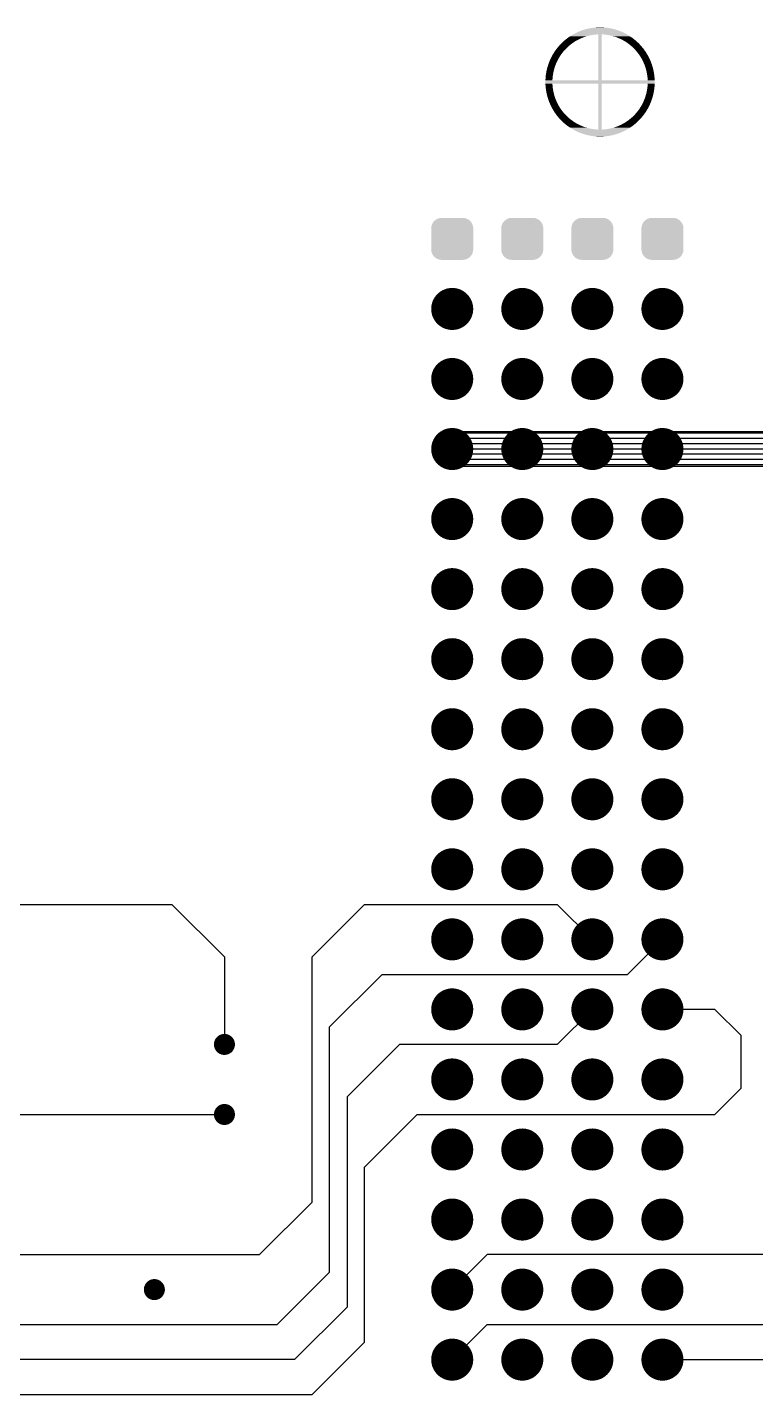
# Model space of a CAD drawing. Extents: x 295 to 953, y 10 to 290.
# Drawn here: x 649.06 to 675.45, y 157.96 to 207.54 of the extents above; entities that cross this region are included whole.
import ezdxf

# ---------------------------------------------------------------- set-up
doc = ezdxf.new("R2010")
doc.units = 0
doc.header["$LTSCALE"] = 5
doc.header["$MEASUREMENT"] = 0
doc.layers.get('0').update_dxf_attribs({"linetype": 'CONTINUOUS', "lineweight": 25})
doc.layers.add('DV-ABPB-A4_BOT', color=7, linetype='CONTINUOUS')

msp = doc.modelspace()

# ---------------------------------------------------------------- linework, layer by layer
at = {"color": 7}
for points, const_width in [([(664.837, 197.333, -1), (664.075, 197.333, -1)], 0.762), ([(667.377, 197.333, -1), (666.615, 197.333, -1)], 0.762), ([(669.917, 197.333, -1), (669.155, 197.333, -1)], 0.762), ([(672.457, 197.333, -1), (671.695, 197.333, -1)], 0.762), ([(664.837, 194.793, -1), (664.075, 194.793, -1)], 0.762), ([(667.377, 194.793, -1), (666.615, 194.793, -1)], 0.762), ([(669.917, 194.793, -1), (669.155, 194.793, -1)], 0.762), ([(672.457, 194.793, -1), (671.695, 194.793, -1)], 0.762), ([(664.837, 192.253, -1), (664.075, 192.253, -1)], 0.762), ([(667.377, 192.253, -1), (666.615, 192.253, -1)], 0.762), ([(669.917, 192.253, -1), (669.155, 192.253, -1)], 0.762), ([(672.457, 192.253, -1), (671.695, 192.253, -1)], 0.762), ([(664.837, 189.713, -1), (664.075, 189.713, -1)], 0.762), ([(667.377, 189.713, -1), (666.615, 189.713, -1)], 0.762), ([(669.917, 189.713, -1), (669.155, 189.713, -1)], 0.762), ([(672.457, 189.713, -1), (671.695, 189.713, -1)], 0.762), ([(664.837, 187.173, -1), (664.075, 187.173, -1)], 0.762), ([(667.377, 187.173, -1), (666.615, 187.173, -1)], 0.762), ([(669.917, 187.173, -1), (669.155, 187.173, -1)], 0.762), ([(672.457, 187.173, -1), (671.695, 187.173, -1)], 0.762), ([(664.837, 184.633, -1), (664.075, 184.633, -1)], 0.762), ([(667.377, 184.633, -1), (666.615, 184.633, -1)], 0.762), ([(669.917, 184.633, -1), (669.155, 184.633, -1)], 0.762), ([(672.457, 184.633, -1), (671.695, 184.633, -1)], 0.762), ([(664.837, 182.093, -1), (664.075, 182.093, -1)], 0.762), ([(667.377, 182.093, -1), (666.615, 182.093, -1)], 0.762), ([(669.917, 182.093, -1), (669.155, 182.093, -1)], 0.762), ([(672.457, 182.093, -1), (671.695, 182.093, -1)], 0.762), ([(664.837, 179.553, -1), (664.075, 179.553, -1)], 0.762), ([(667.377, 179.553, -1), (666.615, 179.553, -1)], 0.762), ([(669.917, 179.553, -1), (669.155, 179.553, -1)], 0.762), ([(672.457, 179.553, -1), (671.695, 179.553, -1)], 0.762), ([(664.837, 177.013, -1), (664.075, 177.013, -1)], 0.762), ([(667.377, 177.013, -1), (666.615, 177.013, -1)], 0.762), ([(669.917, 177.013, -1), (669.155, 177.013, -1)], 0.762), ([(672.457, 177.013, -1), (671.695, 177.013, -1)], 0.762), ([(664.837, 174.473, -1), (664.075, 174.473, -1)], 0.762), ([(667.377, 174.473, -1), (666.615, 174.473, -1)], 0.762), ([(669.917, 174.473, -1), (669.155, 174.473, -1)], 0.762), ([(672.457, 174.473, -1), (671.695, 174.473, -1)], 0.762), ([(664.837, 171.933, -1), (664.075, 171.933, -1)], 0.762), ([(667.377, 171.933, -1), (666.615, 171.933, -1)], 0.762), ([(669.917, 171.933, -1), (669.155, 171.933, -1)], 0.762), ([(672.457, 171.933, -1), (671.695, 171.933, -1)], 0.762), ([(656.391, 170.663, -1), (656.01, 170.663, -1)], 0.381), ([(664.837, 169.393, -1), (664.075, 169.393, -1)], 0.762), ([(667.377, 169.393, -1), (666.615, 169.393, -1)], 0.762), ([(669.917, 169.393, -1), (669.155, 169.393, -1)], 0.762), ([(672.457, 169.393, -1), (671.695, 169.393, -1)], 0.762), ([(656.391, 168.123, -1), (656.01, 168.123, -1)], 0.381), ([(664.837, 166.853, -1), (664.075, 166.853, -1)], 0.762), ([(667.377, 166.853, -1), (666.615, 166.853, -1)], 0.762), ([(669.917, 166.853, -1), (669.155, 166.853, -1)], 0.762), ([(672.457, 166.853, -1), (671.695, 166.853, -1)], 0.762), ([(664.837, 164.313, -1), (664.075, 164.313, -1)], 0.762), ([(667.377, 164.313, -1), (666.615, 164.313, -1)], 0.762), ([(669.917, 164.313, -1), (669.155, 164.313, -1)], 0.762), ([(672.457, 164.313, -1), (671.695, 164.313, -1)], 0.762), ([(653.851, 161.773, -1), (653.47, 161.773, -1)], 0.381), ([(664.837, 161.773, -1), (664.075, 161.773, -1)], 0.762), ([(667.377, 161.773, -1), (666.615, 161.773, -1)], 0.762), ([(669.917, 161.773, -1), (669.155, 161.773, -1)], 0.762), ([(672.457, 161.773, -1), (671.695, 161.773, -1)], 0.762), ([(664.837, 159.233, -1), (664.075, 159.233, -1)], 0.762), ([(667.377, 159.233, -1), (666.615, 159.233, -1)], 0.762), ([(669.917, 159.233, -1), (669.155, 159.233, -1)], 0.762), ([(672.457, 159.233, -1), (671.695, 159.233, -1)], 0.762)]:
    msp.add_lwpolyline(points, format="xyb", close=True, dxfattribs=dict(at, const_width=const_width))
for points in [[(669.42, 207.244), (669.474, 207.256), (668.768, 207.244), (668.786, 207.256)], [(669.474, 207.256), (669.478, 207.257), (668.786, 207.256), (668.788, 207.257)], [(669.478, 207.257), (669.536, 207.267), (668.788, 207.257), (668.806, 207.267)], [(669.536, 207.267), (669.595, 207.276), (668.806, 207.267), (668.82, 207.276)], [(669.595, 207.276), (669.654, 207.283), (668.82, 207.276), (668.832, 207.283)], [(669.654, 207.283), (669.713, 207.287), (668.832, 207.283), (668.839, 207.287)], [(669.713, 207.287), (669.735, 207.288), (668.839, 207.287), (668.841, 207.288)], [(669.735, 207.288), (669.752, 207.289), (668.841, 207.288), (668.842, 207.289)], [(670.788, 207.289), (670.784, 207.291), (668.842, 207.289), (668.846, 207.291)], [(670.784, 207.291), (670.733, 207.318), (668.846, 207.291), (668.897, 207.318)], [(670.733, 207.318), (670.728, 207.321), (668.897, 207.318), (668.902, 207.321)], [(670.728, 207.321), (670.676, 207.347), (668.902, 207.321), (668.953, 207.347)], [(670.676, 207.347), (670.671, 207.35), (668.953, 207.347), (668.959, 207.35)], [(670.671, 207.35), (670.619, 207.374), (668.959, 207.35), (669.011, 207.374)], [(670.619, 207.374), (670.613, 207.376), (669.011, 207.374), (669.017, 207.376)], [(670.613, 207.376), (670.56, 207.398), (669.017, 207.376), (669.069, 207.398)], [(670.56, 207.398), (670.555, 207.401), (669.069, 207.398), (669.075, 207.401)], [(670.555, 207.401), (670.501, 207.421), (669.075, 207.401), (669.129, 207.421)], [(670.501, 207.421), (670.496, 207.423), (669.129, 207.421), (669.135, 207.423)], [(670.496, 207.423), (670.441, 207.442), (669.135, 207.423), (669.188, 207.442)], [(670.441, 207.442), (670.436, 207.444), (669.188, 207.442), (669.194, 207.444)], [(670.436, 207.444), (670.381, 207.462), (669.194, 207.444), (669.249, 207.462)], [(670.381, 207.462), (670.375, 207.463), (669.249, 207.462), (669.255, 207.463)], [(670.375, 207.463), (670.32, 207.479), (669.255, 207.463), (669.31, 207.479)], [(670.32, 207.479), (670.314, 207.48), (669.31, 207.479), (669.316, 207.48)], [(670.314, 207.48), (670.258, 207.494), (669.316, 207.48), (669.372, 207.494)], [(670.258, 207.494), (670.253, 207.495), (669.372, 207.494), (669.378, 207.495)], [(670.253, 207.495), (670.196, 207.507), (669.378, 207.495), (669.434, 207.507)], [(670.196, 207.507), (670.19, 207.508), (669.434, 207.507), (669.44, 207.508)], [(670.19, 207.508), (670.133, 207.518), (669.44, 207.508), (669.496, 207.518)], [(670.133, 207.518), (670.128, 207.519), (669.496, 207.518), (669.503, 207.519)], [(670.128, 207.519), (670.071, 207.527), (669.503, 207.519), (669.559, 207.527)], [(670.071, 207.527), (670.065, 207.528), (669.559, 207.527), (669.566, 207.528)], [(670.065, 207.528), (670.007, 207.535), (669.566, 207.528), (669.622, 207.535)], [(670.007, 207.535), (670.002, 207.535), (669.622, 207.535), (669.629, 207.535)], [(670.002, 207.535), (669.944, 207.54), (669.629, 207.535), (669.685, 207.54)], [(669.944, 207.54), (669.939, 207.54), (669.685, 207.54), (669.693, 207.54)], [(669.939, 207.54), (669.88, 207.543), (669.693, 207.54), (669.749, 207.543)], [(669.88, 207.543), (669.875, 207.543), (669.749, 207.543), (669.76, 207.543)], [(669.879, 205.626), (669.879, 207.289), (669.752, 205.626), (669.752, 207.289)], [(669.875, 207.543), (669.812, 207.544), (669.76, 207.543), (669.812, 207.544)], [(670.793, 207.286), (670.788, 207.289), (669.938, 207.286), (669.879, 207.289)], [(670.802, 207.281), (670.793, 207.286), (669.997, 207.281), (669.938, 207.286)], [(670.814, 207.273), (670.802, 207.281), (670.055, 207.273), (669.997, 207.281)], [(670.83, 207.264), (670.814, 207.273), (670.114, 207.264), (670.055, 207.273)], [(670.839, 207.259), (670.83, 207.264), (670.139, 207.259), (670.114, 207.264)], [(670.849, 207.253), (670.839, 207.259), (670.172, 207.253), (670.139, 207.259)], [(670.87, 207.24), (670.849, 207.253), (670.23, 207.24), (670.172, 207.253)], [(668.56, 206.749), (668.601, 206.791), (668.228, 206.749), (668.261, 206.791)], [(668.601, 206.791), (668.607, 206.797), (668.261, 206.791), (668.265, 206.797)], [(668.607, 206.797), (668.644, 206.832), (668.265, 206.797), (668.294, 206.832)], [(668.644, 206.832), (668.659, 206.846), (668.294, 206.832), (668.306, 206.846)], [(668.659, 206.846), (668.688, 206.872), (668.306, 206.846), (668.328, 206.872)], [(668.688, 206.872), (668.715, 206.894), (668.328, 206.872), (668.347, 206.894)], [(668.715, 206.894), (668.734, 206.91), (668.347, 206.894), (668.362, 206.91)], [(668.734, 206.91), (668.773, 206.94), (668.362, 206.91), (668.391, 206.94)], [(668.773, 206.94), (668.78, 206.946), (668.391, 206.94), (668.397, 206.946)], [(668.78, 206.946), (668.829, 206.981), (668.397, 206.946), (668.431, 206.981)], [(668.829, 206.981), (668.835, 206.985), (668.431, 206.981), (668.436, 206.985)], [(668.835, 206.985), (668.878, 207.014), (668.436, 206.985), (668.466, 207.014)], [(668.878, 207.014), (668.902, 207.028), (668.466, 207.014), (668.482, 207.028)], [(668.902, 207.028), (668.928, 207.045), (668.482, 207.028), (668.501, 207.045)], [(668.928, 207.045), (668.972, 207.07), (668.501, 207.045), (668.529, 207.07)], [(668.972, 207.07), (668.979, 207.074), (668.529, 207.07), (668.534, 207.074)], [(668.979, 207.074), (669.032, 207.102), (668.534, 207.074), (668.568, 207.102)], [(669.032, 207.102), (669.049, 207.111), (668.568, 207.102), (668.578, 207.111)], [(669.049, 207.111), (669.085, 207.128), (668.578, 207.111), (668.601, 207.128)], [(669.085, 207.128), (669.133, 207.15), (668.601, 207.128), (668.629, 207.15)], [(669.133, 207.15), (669.139, 207.152), (668.629, 207.15), (668.632, 207.152)], [(669.139, 207.152), (669.194, 207.175), (668.632, 207.152), (668.663, 207.175)], [(669.194, 207.175), (669.227, 207.187), (668.663, 207.175), (668.68, 207.187)], [(669.227, 207.187), (669.25, 207.195), (668.68, 207.187), (668.692, 207.195)], [(669.25, 207.195), (669.306, 207.213), (668.692, 207.195), (668.719, 207.213)], [(669.306, 207.213), (669.337, 207.222), (668.719, 207.213), (668.733, 207.222)], [(669.337, 207.222), (669.363, 207.23), (668.733, 207.222), (668.745, 207.23)], [(669.363, 207.23), (669.42, 207.244), (668.745, 207.23), (668.768, 207.244)], [(670.892, 207.226), (670.87, 207.24), (670.282, 207.226), (670.23, 207.24)], [(670.894, 207.224), (670.892, 207.226), (670.287, 207.224), (670.282, 207.226)], [(670.92, 207.207), (670.894, 207.224), (670.344, 207.207), (670.287, 207.224)], [(670.945, 207.19), (670.92, 207.207), (670.394, 207.19), (670.344, 207.207)], [(670.948, 207.188), (670.945, 207.19), (670.4, 207.188), (670.394, 207.19)], [(670.977, 207.167), (670.948, 207.188), (670.455, 207.167), (670.4, 207.188)], [(670.997, 207.153), (670.977, 207.167), (670.488, 207.153), (670.455, 207.167)], [(671.008, 207.144), (670.997, 207.153), (670.51, 207.144), (670.488, 207.153)], [(671.041, 207.119), (671.008, 207.144), (670.564, 207.119), (670.51, 207.144)], [(671.047, 207.115), (671.041, 207.119), (670.573, 207.115), (670.564, 207.119)], [(671.073, 207.093), (671.047, 207.115), (670.617, 207.093), (670.573, 207.115)], [(671.096, 207.074), (671.073, 207.093), (670.651, 207.074), (670.617, 207.093)], [(671.107, 207.064), (671.096, 207.074), (670.669, 207.064), (670.651, 207.074)], [(671.142, 207.034), (671.107, 207.064), (670.72, 207.034), (670.669, 207.064)], [(671.144, 207.033), (671.142, 207.034), (670.722, 207.033), (670.72, 207.034)], [(671.176, 207.002), (671.144, 207.033), (670.77, 207.002), (670.722, 207.033)], [(671.19, 206.989), (671.176, 207.002), (670.789, 206.989), (670.77, 207.002)], [(671.211, 206.969), (671.19, 206.989), (670.818, 206.969), (670.789, 206.989)], [(671.235, 206.944), (671.211, 206.969), (670.851, 206.944), (670.818, 206.969)], [(671.245, 206.934), (671.235, 206.944), (670.866, 206.934), (670.851, 206.944)], [(671.279, 206.898), (671.245, 206.934), (670.91, 206.898), (670.866, 206.934)], [(671.28, 206.897), (671.279, 206.898), (670.912, 206.897), (670.91, 206.898)], [(671.314, 206.858), (671.28, 206.897), (670.958, 206.858), (670.912, 206.897)], [(671.321, 206.851), (671.314, 206.858), (670.966, 206.851), (670.958, 206.858)], [(671.347, 206.818), (671.321, 206.851), (671.001, 206.818), (670.966, 206.851)], [(671.361, 206.802), (671.347, 206.818), (671.018, 206.802), (671.001, 206.818)], [(671.38, 206.777), (671.361, 206.802), (671.044, 206.777), (671.018, 206.802)], [(671.4, 206.752), (671.38, 206.777), (671.068, 206.752), (671.044, 206.777)], [(668.229, 206.247), (668.234, 206.258), (667.956, 206.247), (667.96, 206.258)], [(668.234, 206.258), (668.256, 206.306), (667.96, 206.258), (667.978, 206.306)], [(668.256, 206.306), (668.259, 206.312), (667.978, 206.306), (667.981, 206.312)], [(668.259, 206.312), (668.285, 206.364), (667.981, 206.312), (668.003, 206.364)], [(668.285, 206.365), (668.314, 206.417), (668.003, 206.365), (668.027, 206.417)], [(668.285, 206.364), (668.285, 206.365), (668.003, 206.364), (668.003, 206.365)], [(668.314, 206.417), (668.317, 206.422), (668.027, 206.417), (668.03, 206.422)], [(668.317, 206.422), (668.344, 206.468), (668.03, 206.422), (668.053, 206.468)], [(668.344, 206.468), (668.351, 206.478), (668.053, 206.468), (668.058, 206.478)], [(668.351, 206.478), (668.376, 206.517), (668.058, 206.478), (668.079, 206.517)], [(668.376, 206.517), (668.387, 206.534), (668.079, 206.517), (668.088, 206.534)], [(668.387, 206.534), (668.409, 206.566), (668.088, 206.534), (668.107, 206.566)], [(668.409, 206.566), (668.426, 206.589), (668.107, 206.566), (668.12, 206.589)], [(668.426, 206.589), (668.444, 206.614), (668.12, 206.589), (668.136, 206.614)], [(668.444, 206.614), (668.467, 206.643), (668.136, 206.614), (668.154, 206.643)], [(668.467, 206.643), (668.481, 206.66), (668.154, 206.643), (668.166, 206.66)], [(668.481, 206.66), (668.511, 206.695), (668.166, 206.66), (668.189, 206.695)], [(668.511, 206.695), (668.52, 206.705), (668.189, 206.695), (668.197, 206.705)], [(668.52, 206.705), (668.558, 206.747), (668.197, 206.705), (668.227, 206.747)], [(668.558, 206.747), (668.56, 206.749), (668.227, 206.747), (668.228, 206.749)], [(671.413, 206.734), (671.4, 206.752), (671.085, 206.734), (671.068, 206.752)], [(671.437, 206.7), (671.413, 206.734), (671.115, 206.7), (671.085, 206.734)], [(671.444, 206.69), (671.437, 206.7), (671.124, 206.69), (671.115, 206.7)], [(671.473, 206.648), (671.444, 206.69), (671.159, 206.648), (671.124, 206.69)], [(671.475, 206.644), (671.473, 206.648), (671.162, 206.644), (671.159, 206.648)], [(671.505, 206.597), (671.475, 206.644), (671.198, 206.597), (671.162, 206.644)], [(671.507, 206.594), (671.505, 206.597), (671.2, 206.594), (671.198, 206.597)], [(671.533, 206.549), (671.507, 206.594), (671.233, 206.549), (671.2, 206.594)], [(671.539, 206.54), (671.533, 206.549), (671.239, 206.54), (671.233, 206.549)], [(671.56, 206.5), (671.539, 206.54), (671.266, 206.5), (671.239, 206.54)], [(671.569, 206.484), (671.56, 206.5), (671.276, 206.484), (671.266, 206.5)], [(671.586, 206.45), (671.569, 206.484), (671.297, 206.45), (671.276, 206.484)], [(671.598, 206.427), (671.586, 206.45), (671.31, 206.427), (671.297, 206.45)], [(671.611, 206.399), (671.598, 206.427), (671.327, 206.399), (671.31, 206.427)], [(671.625, 206.37), (671.611, 206.399), (671.342, 206.37), (671.327, 206.399)], [(671.635, 206.346), (671.625, 206.37), (671.354, 206.346), (671.342, 206.37)], [(671.649, 206.311), (671.635, 206.346), (671.371, 206.311), (671.354, 206.346)], [(671.657, 206.293), (671.649, 206.311), (671.38, 206.293), (671.371, 206.311)], [(671.672, 206.252), (671.657, 206.293), (671.399, 206.252), (671.38, 206.293)], [(668.098, 205.753), (668.105, 205.803), (667.843, 205.753), (667.849, 205.803)], [(668.105, 205.803), (668.107, 205.816), (667.849, 205.803), (667.85, 205.816)], [(668.107, 205.816), (668.114, 205.862), (667.85, 205.816), (667.857, 205.862)], [(668.114, 205.862), (668.117, 205.879), (667.857, 205.862), (667.859, 205.879)], [(668.117, 205.879), (668.125, 205.92), (667.859, 205.879), (667.867, 205.92)], [(668.125, 205.92), (668.13, 205.941), (667.867, 205.92), (667.87, 205.941)], [(668.13, 205.941), (668.138, 205.978), (667.87, 205.941), (667.878, 205.978)], [(668.138, 205.978), (668.145, 206.003), (667.878, 205.978), (667.883, 206.003)], [(668.145, 206.003), (668.154, 206.035), (667.883, 206.003), (667.891, 206.035)], [(668.154, 206.035), (668.163, 206.065), (667.891, 206.035), (667.899, 206.065)], [(668.163, 206.065), (668.171, 206.092), (667.899, 206.065), (667.906, 206.092)], [(668.171, 206.092), (668.182, 206.126), (667.906, 206.092), (667.916, 206.126)], [(668.182, 206.126), (668.19, 206.148), (667.916, 206.126), (667.922, 206.148)], [(668.19, 206.148), (668.205, 206.187), (667.922, 206.148), (667.935, 206.187)], [(668.205, 206.187), (668.211, 206.203), (667.935, 206.187), (667.94, 206.203)], [(668.211, 206.203), (668.229, 206.247), (667.94, 206.203), (667.956, 206.247)], [(671.677, 206.239), (671.672, 206.252), (671.404, 206.239), (671.399, 206.252)], [(671.694, 206.192), (671.677, 206.239), (671.423, 206.192), (671.404, 206.239)], [(671.696, 206.184), (671.694, 206.192), (671.427, 206.184), (671.423, 206.192)], [(671.713, 206.132), (671.696, 206.184), (671.446, 206.132), (671.427, 206.184)], [(671.714, 206.128), (671.713, 206.132), (671.447, 206.128), (671.446, 206.132)], [(671.73, 206.072), (671.714, 206.128), (671.465, 206.072), (671.447, 206.128)], [(671.73, 206.071), (671.73, 206.072), (671.466, 206.071), (671.465, 206.072)], [(671.744, 206.015), (671.73, 206.071), (671.482, 206.015), (671.466, 206.071)], [(671.745, 206.009), (671.744, 206.015), (671.483, 206.009), (671.482, 206.015)], [(671.756, 205.958), (671.745, 206.009), (671.497, 205.958), (671.483, 206.009)], [(671.759, 205.947), (671.756, 205.958), (671.499, 205.947), (671.497, 205.958)], [(671.767, 205.9), (671.759, 205.947), (671.509, 205.9), (671.499, 205.947)], [(671.77, 205.885), (671.767, 205.9), (671.512, 205.885), (671.509, 205.9)], [(671.776, 205.842), (671.77, 205.885), (671.52, 205.842), (671.512, 205.885)], [(671.779, 205.822), (671.776, 205.842), (671.522, 205.822), (671.52, 205.842)], [(671.784, 205.783), (671.779, 205.822), (671.528, 205.783), (671.522, 205.822)], [(671.787, 205.759), (671.784, 205.783), (671.531, 205.759), (671.528, 205.783)], [(671.796, 205.563), (671.795, 205.626), (667.834, 205.563), (667.835, 205.626)], [(671.795, 205.499), (671.796, 205.563), (667.835, 205.499), (667.834, 205.563)], [(668.089, 205.626), (668.092, 205.686), (667.835, 205.626), (667.838, 205.686)], [(668.089, 205.493), (668.089, 205.499), (667.835, 205.493), (667.835, 205.499)], [(668.091, 205.461), (668.089, 205.493), (667.837, 205.461), (667.835, 205.493)], [(668.093, 205.43), (668.091, 205.461), (667.838, 205.43), (667.837, 205.461)], [(668.093, 205.69), (668.097, 205.745), (667.838, 205.69), (667.842, 205.745)], [(668.092, 205.686), (668.093, 205.69), (667.838, 205.686), (667.838, 205.69)], [(668.095, 205.402), (668.093, 205.43), (667.841, 205.402), (667.838, 205.43)], [(668.099, 205.367), (668.095, 205.402), (667.844, 205.367), (667.841, 205.402)], [(668.097, 205.745), (668.098, 205.753), (667.842, 205.745), (667.843, 205.753)], [(668.102, 205.343), (668.099, 205.367), (667.846, 205.343), (667.844, 205.367)], [(668.108, 205.304), (668.102, 205.343), (667.851, 205.304), (667.846, 205.343)], [(668.11, 205.284), (668.108, 205.304), (667.854, 205.284), (667.851, 205.304)], [(668.118, 205.241), (668.11, 205.284), (667.86, 205.241), (667.854, 205.284)], [(669.879, 203.837), (669.879, 205.499), (669.752, 203.837), (669.752, 205.499)], [(671.773, 205.264), (671.78, 205.31), (671.516, 205.264), (671.523, 205.31)], [(671.78, 205.31), (671.781, 205.322), (671.523, 205.31), (671.525, 205.322)], [(671.781, 205.322), (671.787, 205.373), (671.525, 205.322), (671.532, 205.373)], [(671.789, 205.724), (671.787, 205.759), (671.535, 205.724), (671.531, 205.759)], [(671.787, 205.373), (671.788, 205.381), (671.532, 205.373), (671.533, 205.381)], [(671.788, 205.381), (671.792, 205.436), (671.533, 205.381), (671.538, 205.436)], [(671.792, 205.696), (671.789, 205.724), (671.537, 205.696), (671.535, 205.724)], [(671.793, 205.665), (671.792, 205.696), (671.539, 205.665), (671.537, 205.696)], [(671.792, 205.44), (671.795, 205.499), (671.538, 205.44), (671.541, 205.499)], [(671.792, 205.436), (671.792, 205.44), (671.538, 205.436), (671.538, 205.44)], [(671.795, 205.632), (671.793, 205.665), (671.541, 205.632), (671.539, 205.665)], [(671.795, 205.626), (671.795, 205.632), (671.541, 205.626), (671.541, 205.632)], [(668.121, 205.226), (668.118, 205.241), (667.863, 205.226), (667.86, 205.241)], [(668.131, 205.179), (668.121, 205.226), (667.871, 205.179), (667.863, 205.226)], [(668.134, 205.168), (668.131, 205.179), (667.874, 205.168), (667.871, 205.179)], [(668.147, 205.117), (668.134, 205.168), (667.885, 205.117), (667.874, 205.168)], [(668.148, 205.111), (668.147, 205.117), (667.886, 205.111), (667.885, 205.117)], [(668.164, 205.055), (668.148, 205.111), (667.9, 205.055), (667.886, 205.111)], [(668.165, 205.054), (668.164, 205.055), (667.9, 205.054), (667.9, 205.055)], [(668.183, 204.997), (668.165, 205.054), (667.916, 204.997), (667.9, 205.054)], [(668.184, 204.994), (668.183, 204.997), (667.917, 204.994), (667.916, 204.997)], [(668.203, 204.942), (668.184, 204.994), (667.934, 204.942), (667.917, 204.994)], [(668.207, 204.933), (668.203, 204.942), (667.936, 204.933), (667.934, 204.942)], [(668.226, 204.887), (668.207, 204.933), (667.953, 204.887), (667.936, 204.933)], [(668.232, 204.874), (668.226, 204.887), (667.958, 204.874), (667.953, 204.887)], [(668.25, 204.833), (668.232, 204.874), (667.973, 204.833), (667.958, 204.874)], [(668.259, 204.815), (668.25, 204.833), (667.981, 204.815), (667.973, 204.833)], [(668.276, 204.78), (668.259, 204.815), (667.996, 204.78), (667.981, 204.815)], [(668.288, 204.756), (668.276, 204.78), (668.006, 204.756), (667.996, 204.78)], [(671.627, 204.762), (671.649, 204.814), (671.345, 204.762), (671.372, 204.814)], [(671.649, 204.814), (671.652, 204.82), (671.372, 204.814), (671.374, 204.82)], [(671.652, 204.82), (671.67, 204.868), (671.374, 204.82), (671.396, 204.868)], [(671.67, 204.868), (671.675, 204.879), (671.396, 204.868), (671.401, 204.879)], [(671.675, 204.879), (671.69, 204.923), (671.401, 204.879), (671.419, 204.923)], [(671.69, 204.923), (671.695, 204.939), (671.419, 204.923), (671.425, 204.939)], [(671.695, 204.939), (671.708, 204.978), (671.425, 204.939), (671.44, 204.978)], [(671.708, 204.978), (671.715, 205), (671.44, 204.978), (671.448, 205)], [(671.715, 205), (671.724, 205.034), (671.448, 205), (671.459, 205.034)], [(671.724, 205.034), (671.732, 205.061), (671.459, 205.034), (671.467, 205.061)], [(671.732, 205.061), (671.739, 205.091), (671.467, 205.061), (671.476, 205.091)], [(671.739, 205.091), (671.747, 205.122), (671.476, 205.091), (671.485, 205.122)], [(671.747, 205.122), (671.752, 205.148), (671.485, 205.122), (671.492, 205.148)], [(671.752, 205.148), (671.76, 205.185), (671.492, 205.148), (671.5, 205.185)], [(671.76, 205.185), (671.764, 205.206), (671.5, 205.185), (671.505, 205.206)], [(671.764, 205.206), (671.771, 205.247), (671.505, 205.206), (671.513, 205.247)], [(671.771, 205.247), (671.773, 205.264), (671.513, 205.247), (671.516, 205.264)], [(668.303, 204.727), (668.288, 204.756), (668.019, 204.727), (668.006, 204.756)], [(668.32, 204.699), (668.303, 204.727), (668.032, 204.699), (668.019, 204.727)], [(668.333, 204.676), (668.32, 204.699), (668.044, 204.676), (668.032, 204.699)], [(668.354, 204.642), (668.333, 204.676), (668.061, 204.642), (668.044, 204.676)], [(668.364, 204.626), (668.354, 204.642), (668.07, 204.626), (668.061, 204.642)], [(668.391, 204.586), (668.364, 204.626), (668.091, 204.586), (668.07, 204.626)], [(668.397, 204.576), (668.391, 204.586), (668.097, 204.576), (668.091, 204.586)], [(668.43, 204.532), (668.397, 204.576), (668.123, 204.532), (668.097, 204.576)], [(668.432, 204.528), (668.43, 204.532), (668.125, 204.528), (668.123, 204.532)], [(668.468, 204.482), (668.432, 204.528), (668.155, 204.482), (668.125, 204.528)], [(668.471, 204.478), (668.468, 204.482), (668.157, 204.478), (668.155, 204.482)], [(668.506, 204.436), (668.471, 204.478), (668.186, 204.436), (668.157, 204.478)], [(668.516, 204.425), (668.506, 204.436), (668.193, 204.425), (668.186, 204.436)], [(668.546, 204.392), (668.516, 204.425), (668.217, 204.392), (668.193, 204.425)], [(668.562, 204.374), (668.546, 204.392), (668.23, 204.374), (668.217, 204.392)], [(668.586, 204.349), (668.562, 204.374), (668.25, 204.349), (668.23, 204.374)], [(668.612, 204.324), (668.586, 204.349), (668.269, 204.324), (668.25, 204.349)], [(668.629, 204.307), (668.612, 204.324), (668.283, 204.307), (668.269, 204.324)], [(668.664, 204.275), (668.629, 204.307), (668.309, 204.275), (668.283, 204.307)], [(668.673, 204.268), (668.664, 204.275), (668.316, 204.268), (668.309, 204.275)], [(671.302, 204.254), (671.324, 204.28), (670.942, 204.254), (670.971, 204.28)], [(671.324, 204.28), (671.336, 204.293), (670.971, 204.28), (670.986, 204.293)], [(671.336, 204.293), (671.365, 204.329), (670.986, 204.293), (671.023, 204.329)], [(671.365, 204.329), (671.369, 204.334), (671.023, 204.329), (671.029, 204.334)], [(671.369, 204.334), (671.402, 204.377), (671.029, 204.334), (671.07, 204.377)], [(671.402, 204.377), (671.404, 204.379), (671.07, 204.377), (671.072, 204.379)], [(671.404, 204.379), (671.433, 204.42), (671.072, 204.379), (671.11, 204.42)], [(671.433, 204.42), (671.441, 204.43), (671.11, 204.42), (671.119, 204.43)], [(671.441, 204.43), (671.464, 204.466), (671.119, 204.43), (671.149, 204.466)], [(671.464, 204.466), (671.476, 204.483), (671.149, 204.466), (671.163, 204.483)], [(671.476, 204.483), (671.494, 204.512), (671.163, 204.483), (671.186, 204.512)], [(671.494, 204.512), (671.51, 204.537), (671.186, 204.512), (671.204, 204.537)], [(671.51, 204.537), (671.523, 204.56), (671.204, 204.537), (671.221, 204.56)], [(671.523, 204.56), (671.542, 204.592), (671.221, 204.56), (671.243, 204.592)], [(671.542, 204.592), (671.551, 204.608), (671.243, 204.592), (671.254, 204.608)], [(671.551, 204.608), (671.572, 204.647), (671.254, 204.608), (671.279, 204.647)], [(671.572, 204.647), (671.577, 204.658), (671.279, 204.647), (671.286, 204.658)], [(671.577, 204.658), (671.6, 204.704), (671.286, 204.658), (671.313, 204.704)], [(671.6, 204.704), (671.603, 204.709), (671.313, 204.704), (671.317, 204.709)], [(671.603, 204.709), (671.627, 204.761), (671.317, 204.709), (671.345, 204.761)], [(671.627, 204.761), (671.627, 204.762), (671.345, 204.761), (671.345, 204.762)], [(668.718, 204.229), (668.673, 204.268), (668.35, 204.229), (668.316, 204.268)], [(668.72, 204.228), (668.718, 204.229), (668.352, 204.228), (668.35, 204.229)], [(668.764, 204.192), (668.72, 204.228), (668.385, 204.192), (668.352, 204.228)], [(668.779, 204.181), (668.764, 204.192), (668.395, 204.181), (668.385, 204.192)], [(668.812, 204.157), (668.779, 204.181), (668.419, 204.157), (668.395, 204.181)], [(668.841, 204.137), (668.812, 204.157), (668.44, 204.137), (668.419, 204.157)], [(668.86, 204.123), (668.841, 204.137), (668.454, 204.123), (668.44, 204.137)], [(668.908, 204.093), (668.86, 204.123), (668.486, 204.093), (668.454, 204.123)], [(668.91, 204.092), (668.908, 204.093), (668.488, 204.092), (668.486, 204.093)], [(668.961, 204.061), (668.91, 204.092), (668.523, 204.061), (668.488, 204.092)], [(668.98, 204.051), (668.961, 204.061), (668.534, 204.051), (668.523, 204.061)], [(669.013, 204.033), (668.98, 204.051), (668.557, 204.033), (668.534, 204.051)], [(669.057, 204.011), (669.013, 204.033), (668.583, 204.011), (668.557, 204.033)], [(669.066, 204.006), (669.057, 204.011), (668.589, 204.006), (668.583, 204.011)], [(669.12, 203.982), (669.066, 204.006), (668.622, 203.982), (668.589, 204.006)], [(669.142, 203.973), (669.12, 203.982), (668.633, 203.973), (668.622, 203.982)], [(669.175, 203.959), (669.142, 203.973), (668.653, 203.959), (668.633, 203.973)], [(669.23, 203.938), (669.175, 203.959), (668.682, 203.938), (668.653, 203.959)], [(669.237, 203.936), (669.23, 203.938), (668.685, 203.936), (668.682, 203.938)], [(669.286, 203.919), (669.237, 203.936), (668.71, 203.919), (668.685, 203.936)], [(669.343, 203.901), (669.286, 203.919), (668.736, 203.901), (668.71, 203.919)], [(669.348, 203.9), (669.343, 203.901), (668.738, 203.9), (668.736, 203.901)], [(669.4, 203.886), (669.348, 203.9), (668.76, 203.886), (668.738, 203.9)], [(669.458, 203.873), (669.4, 203.886), (668.781, 203.873), (668.76, 203.886)], [(669.491, 203.867), (669.458, 203.873), (668.791, 203.867), (668.781, 203.873)], [(669.516, 203.862), (669.491, 203.867), (668.8, 203.862), (668.791, 203.867)], [(669.575, 203.853), (669.516, 203.862), (668.816, 203.853), (668.8, 203.862)], [(669.633, 203.845), (669.575, 203.853), (668.828, 203.845), (668.816, 203.853)], [(669.692, 203.84), (669.633, 203.845), (668.837, 203.84), (668.828, 203.845)], [(669.752, 203.837), (669.692, 203.84), (668.843, 203.837), (668.837, 203.84)], [(670.784, 203.835), (670.788, 203.837), (668.846, 203.835), (668.843, 203.837)], [(670.733, 203.807), (670.784, 203.835), (668.897, 203.807), (668.846, 203.835)], [(670.728, 203.805), (670.733, 203.807), (668.902, 203.805), (668.897, 203.807)], [(670.677, 203.779), (670.728, 203.805), (668.954, 203.779), (668.902, 203.805)], [(670.671, 203.776), (670.677, 203.779), (668.959, 203.776), (668.954, 203.779)], [(670.788, 203.837), (670.789, 203.838), (669.879, 203.837), (669.895, 203.838)], [(670.789, 203.838), (670.791, 203.839), (669.895, 203.838), (669.917, 203.839)], [(670.791, 203.839), (670.799, 203.843), (669.917, 203.839), (669.976, 203.843)], [(670.799, 203.843), (670.81, 203.85), (669.976, 203.843), (670.035, 203.85)], [(670.81, 203.85), (670.824, 203.858), (670.035, 203.85), (670.094, 203.858)], [(670.824, 203.858), (670.842, 203.869), (670.094, 203.858), (670.152, 203.869)], [(670.842, 203.869), (670.844, 203.87), (670.152, 203.869), (670.156, 203.87)], [(670.844, 203.87), (670.862, 203.881), (670.156, 203.87), (670.21, 203.881)], [(670.862, 203.881), (670.885, 203.896), (670.21, 203.881), (670.267, 203.896)], [(670.885, 203.896), (670.897, 203.904), (670.267, 203.896), (670.293, 203.904)], [(670.897, 203.904), (670.911, 203.912), (670.293, 203.904), (670.324, 203.912)], [(670.911, 203.912), (670.938, 203.931), (670.324, 203.912), (670.38, 203.931)], [(670.938, 203.931), (670.95, 203.939), (670.38, 203.931), (670.403, 203.939)], [(670.95, 203.939), (670.967, 203.951), (670.403, 203.939), (670.436, 203.951)], [(670.967, 203.951), (670.998, 203.973), (670.436, 203.951), (670.491, 203.973)], [(670.998, 203.973), (671.001, 203.976), (670.491, 203.973), (670.497, 203.976)], [(671.001, 203.976), (671.029, 203.998), (670.497, 203.976), (670.545, 203.998)], [(671.029, 203.998), (671.052, 204.015), (670.545, 203.998), (670.581, 204.015)], [(671.052, 204.015), (671.062, 204.024), (670.581, 204.015), (670.598, 204.024)], [(671.062, 204.024), (671.096, 204.051), (670.598, 204.024), (670.651, 204.051)], [(671.096, 204.051), (671.101, 204.055), (670.651, 204.051), (670.658, 204.055)], [(671.101, 204.055), (671.129, 204.081), (670.658, 204.055), (670.702, 204.081)], [(671.129, 204.081), (671.148, 204.097), (670.702, 204.081), (670.729, 204.097)], [(671.148, 204.097), (671.164, 204.112), (670.729, 204.097), (670.752, 204.112)], [(671.164, 204.112), (671.194, 204.141), (670.752, 204.112), (670.795, 204.141)], [(671.194, 204.141), (671.199, 204.145), (670.795, 204.141), (670.802, 204.145)], [(671.199, 204.145), (671.233, 204.18), (670.802, 204.145), (670.85, 204.18)], [(671.233, 204.18), (671.239, 204.186), (670.85, 204.18), (670.857, 204.186)], [(671.239, 204.186), (671.268, 204.216), (670.857, 204.186), (670.896, 204.216)], [(671.268, 204.216), (671.283, 204.232), (670.896, 204.216), (670.916, 204.232)], [(671.283, 204.232), (671.302, 204.254), (670.916, 204.232), (670.942, 204.254)], [(670.619, 203.752), (670.671, 203.776), (669.011, 203.752), (668.959, 203.776)], [(670.613, 203.75), (670.619, 203.752), (669.017, 203.75), (669.011, 203.752)], [(670.561, 203.727), (670.613, 203.75), (669.07, 203.727), (669.017, 203.75)], [(670.555, 203.725), (670.561, 203.727), (669.075, 203.725), (669.07, 203.727)], [(670.501, 203.704), (670.555, 203.725), (669.129, 203.704), (669.075, 203.725)], [(670.496, 203.702), (670.501, 203.704), (669.134, 203.702), (669.129, 203.704)], [(670.442, 203.683), (670.496, 203.702), (669.189, 203.683), (669.134, 203.702)], [(670.436, 203.681), (670.442, 203.683), (669.194, 203.681), (669.189, 203.683)], [(670.381, 203.664), (670.436, 203.681), (669.249, 203.664), (669.194, 203.681)], [(670.375, 203.663), (670.381, 203.664), (669.255, 203.663), (669.249, 203.664)], [(670.32, 203.647), (670.375, 203.663), (669.31, 203.647), (669.255, 203.663)], [(670.314, 203.646), (670.32, 203.647), (669.316, 203.646), (669.31, 203.647)], [(670.258, 203.632), (670.314, 203.646), (669.372, 203.632), (669.316, 203.646)], [(670.252, 203.631), (670.258, 203.632), (669.378, 203.631), (669.372, 203.632)], [(670.196, 203.619), (670.252, 203.631), (669.434, 203.619), (669.378, 203.631)], [(670.19, 203.618), (670.196, 203.619), (669.44, 203.618), (669.434, 203.619)], [(670.134, 203.608), (670.19, 203.618), (669.497, 203.608), (669.44, 203.618)], [(670.127, 203.607), (670.134, 203.608), (669.502, 203.607), (669.497, 203.608)], [(670.071, 203.598), (670.127, 203.607), (669.56, 203.598), (669.502, 203.607)], [(670.064, 203.598), (670.071, 203.598), (669.565, 203.598), (669.56, 203.598)], [(670.008, 203.591), (670.064, 203.598), (669.623, 203.591), (669.565, 203.598)], [(670.001, 203.591), (670.008, 203.591), (669.628, 203.591), (669.623, 203.591)], [(669.945, 203.586), (670.001, 203.591), (669.686, 203.586), (669.628, 203.591)], [(669.937, 203.586), (669.945, 203.586), (669.691, 203.586), (669.686, 203.586)], [(669.881, 203.583), (669.937, 203.586), (669.75, 203.583), (669.691, 203.586)], [(669.87, 203.583), (669.881, 203.583), (669.755, 203.583), (669.75, 203.583)], [(669.818, 203.582), (669.87, 203.583), (669.818, 203.582), (669.755, 203.583)], [(665.218, 200.254), (665.211, 200.324), (663.694, 200.254), (663.702, 200.324)], [(665.211, 200.324), (665.206, 200.342), (663.702, 200.324), (663.704, 200.342)], [(665.206, 200.342), (665.185, 200.408), (663.704, 200.342), (663.728, 200.408)], [(665.185, 200.408), (665.176, 200.424), (663.728, 200.408), (663.734, 200.424)], [(665.176, 200.424), (665.141, 200.484), (663.734, 200.424), (663.772, 200.484)], [(665.141, 200.484), (665.127, 200.498), (663.772, 200.484), (663.782, 200.498)], [(665.127, 200.498), (665.08, 200.547), (663.782, 200.498), (663.834, 200.547)], [(665.08, 200.547), (665.063, 200.558), (663.834, 200.547), (663.845, 200.558)], [(665.063, 200.558), (665.007, 200.595), (663.845, 200.558), (663.908, 200.595)], [(665.007, 200.595), (664.986, 200.603), (663.908, 200.595), (663.921, 200.603)], [(664.986, 200.603), (664.924, 200.625), (663.921, 200.603), (663.993, 200.625)], [(664.924, 200.625), (664.892, 200.629), (663.993, 200.625), (664.005, 200.629)], [(664.892, 200.629), (664.837, 200.635), (664.005, 200.629), (664.075, 200.635)], [(667.758, 200.254), (667.751, 200.324), (666.234, 200.254), (666.242, 200.324)], [(667.751, 200.324), (667.746, 200.342), (666.242, 200.324), (666.244, 200.342)], [(667.746, 200.342), (667.725, 200.408), (666.244, 200.342), (666.268, 200.408)], [(667.725, 200.408), (667.716, 200.424), (666.268, 200.408), (666.274, 200.424)], [(667.716, 200.424), (667.681, 200.484), (666.274, 200.424), (666.312, 200.484)], [(667.681, 200.484), (667.667, 200.498), (666.312, 200.484), (666.322, 200.498)], [(667.667, 200.498), (667.62, 200.547), (666.322, 200.498), (666.374, 200.547)], [(667.62, 200.547), (667.603, 200.558), (666.374, 200.547), (666.385, 200.558)], [(667.603, 200.558), (667.547, 200.595), (666.385, 200.558), (666.448, 200.595)], [(667.547, 200.595), (667.526, 200.603), (666.448, 200.595), (666.461, 200.603)], [(667.526, 200.603), (667.464, 200.625), (666.461, 200.603), (666.533, 200.625)], [(667.464, 200.625), (667.432, 200.629), (666.533, 200.625), (666.545, 200.629)], [(667.432, 200.629), (667.377, 200.635), (666.545, 200.629), (666.615, 200.635)], [(670.298, 200.254), (670.291, 200.324), (668.774, 200.254), (668.782, 200.324)], [(670.291, 200.324), (670.286, 200.342), (668.782, 200.324), (668.784, 200.342)], [(670.286, 200.342), (670.265, 200.408), (668.784, 200.342), (668.808, 200.408)], [(670.265, 200.408), (670.256, 200.424), (668.808, 200.408), (668.814, 200.424)], [(670.256, 200.424), (670.221, 200.484), (668.814, 200.424), (668.852, 200.484)], [(670.221, 200.484), (670.207, 200.498), (668.852, 200.484), (668.862, 200.498)], [(670.207, 200.498), (670.16, 200.547), (668.862, 200.498), (668.914, 200.547)], [(670.16, 200.547), (670.143, 200.558), (668.914, 200.547), (668.925, 200.558)], [(670.143, 200.558), (670.087, 200.595), (668.925, 200.558), (668.988, 200.595)], [(670.087, 200.595), (670.066, 200.603), (668.988, 200.595), (669.001, 200.603)], [(670.066, 200.603), (670.004, 200.625), (669.001, 200.603), (669.073, 200.625)], [(670.004, 200.625), (669.972, 200.629), (669.073, 200.625), (669.085, 200.629)], [(669.972, 200.629), (669.917, 200.635), (669.085, 200.629), (669.155, 200.635)], [(672.838, 200.254), (672.831, 200.324), (671.314, 200.254), (671.322, 200.324)], [(672.831, 200.324), (672.826, 200.342), (671.322, 200.324), (671.324, 200.342)], [(672.826, 200.342), (672.805, 200.408), (671.324, 200.342), (671.348, 200.408)], [(672.805, 200.408), (672.796, 200.424), (671.348, 200.408), (671.354, 200.424)], [(672.796, 200.424), (672.761, 200.484), (671.354, 200.424), (671.392, 200.484)], [(672.761, 200.484), (672.747, 200.498), (671.392, 200.484), (671.402, 200.498)], [(672.747, 200.498), (672.7, 200.547), (671.402, 200.498), (671.454, 200.547)], [(672.7, 200.547), (672.683, 200.558), (671.454, 200.547), (671.465, 200.558)], [(672.683, 200.558), (672.627, 200.595), (671.465, 200.558), (671.528, 200.595)], [(672.627, 200.595), (672.606, 200.603), (671.528, 200.595), (671.541, 200.603)], [(672.606, 200.603), (672.544, 200.625), (671.541, 200.603), (671.613, 200.625)], [(672.544, 200.625), (672.512, 200.629), (671.613, 200.625), (671.625, 200.629)], [(672.512, 200.629), (672.457, 200.635), (671.625, 200.629), (671.695, 200.635)], [(665.218, 199.492), (665.218, 200.254), (663.694, 199.492), (663.694, 200.254)], [(667.758, 199.492), (667.758, 200.254), (666.234, 199.492), (666.234, 200.254)], [(670.298, 199.492), (670.298, 200.254), (668.774, 199.492), (668.774, 200.254)], [(672.838, 199.492), (672.838, 200.254), (671.314, 199.492), (671.314, 200.254)], [(665.21, 199.422), (665.218, 199.492), (663.7, 199.422), (663.694, 199.492)], [(665.208, 199.405), (665.21, 199.422), (663.705, 199.405), (663.7, 199.422)], [(665.183, 199.339), (665.208, 199.405), (663.726, 199.339), (663.705, 199.405)], [(665.178, 199.322), (665.183, 199.339), (663.736, 199.322), (663.726, 199.339)], [(665.139, 199.263), (665.178, 199.322), (663.771, 199.263), (663.736, 199.322)], [(667.75, 199.422), (667.758, 199.492), (666.24, 199.422), (666.234, 199.492)], [(667.748, 199.405), (667.75, 199.422), (666.245, 199.405), (666.24, 199.422)], [(667.723, 199.339), (667.748, 199.405), (666.266, 199.339), (666.245, 199.405)], [(667.718, 199.322), (667.723, 199.339), (666.276, 199.322), (666.266, 199.339)], [(667.679, 199.263), (667.718, 199.322), (666.311, 199.263), (666.276, 199.322)], [(670.29, 199.422), (670.298, 199.492), (668.78, 199.422), (668.774, 199.492)], [(670.288, 199.405), (670.29, 199.422), (668.785, 199.405), (668.78, 199.422)], [(670.263, 199.339), (670.288, 199.405), (668.806, 199.339), (668.785, 199.405)], [(670.258, 199.322), (670.263, 199.339), (668.816, 199.322), (668.806, 199.339)], [(670.219, 199.263), (670.258, 199.322), (668.851, 199.263), (668.816, 199.322)], [(672.83, 199.422), (672.838, 199.492), (671.32, 199.422), (671.314, 199.492)], [(672.828, 199.405), (672.83, 199.422), (671.325, 199.405), (671.32, 199.422)], [(672.803, 199.339), (672.828, 199.405), (671.346, 199.339), (671.325, 199.405)], [(672.798, 199.322), (672.803, 199.339), (671.356, 199.322), (671.346, 199.339)], [(672.759, 199.263), (672.798, 199.322), (671.391, 199.263), (671.356, 199.322)], [(665.13, 199.249), (665.139, 199.263), (663.784, 199.249), (663.771, 199.263)], [(665.078, 199.199), (665.13, 199.249), (663.831, 199.199), (663.784, 199.249)], [(665.066, 199.188), (665.078, 199.199), (663.848, 199.188), (663.831, 199.199)], [(665.003, 199.151), (665.066, 199.188), (663.905, 199.151), (663.848, 199.188)], [(664.99, 199.144), (665.003, 199.151), (663.926, 199.144), (663.905, 199.151)], [(664.918, 199.121), (664.99, 199.144), (663.987, 199.121), (663.926, 199.144)], [(664.906, 199.118), (664.918, 199.121), (664.019, 199.118), (663.987, 199.121)], [(664.837, 199.111), (664.906, 199.118), (664.075, 199.111), (664.019, 199.118)], [(667.67, 199.249), (667.679, 199.263), (666.324, 199.249), (666.311, 199.263)], [(667.618, 199.199), (667.67, 199.249), (666.371, 199.199), (666.324, 199.249)], [(667.606, 199.188), (667.618, 199.199), (666.388, 199.188), (666.371, 199.199)], [(667.543, 199.151), (667.606, 199.188), (666.445, 199.151), (666.388, 199.188)], [(667.53, 199.144), (667.543, 199.151), (666.466, 199.144), (666.445, 199.151)], [(667.458, 199.121), (667.53, 199.144), (666.527, 199.121), (666.466, 199.144)], [(667.446, 199.118), (667.458, 199.121), (666.559, 199.118), (666.527, 199.121)], [(667.377, 199.111), (667.446, 199.118), (666.615, 199.111), (666.559, 199.118)], [(670.21, 199.249), (670.219, 199.263), (668.864, 199.249), (668.851, 199.263)], [(670.158, 199.199), (670.21, 199.249), (668.911, 199.199), (668.864, 199.249)], [(670.146, 199.188), (670.158, 199.199), (668.928, 199.188), (668.911, 199.199)], [(670.083, 199.151), (670.146, 199.188), (668.985, 199.151), (668.928, 199.188)], [(670.07, 199.144), (670.083, 199.151), (669.006, 199.144), (668.985, 199.151)], [(669.998, 199.121), (670.07, 199.144), (669.067, 199.121), (669.006, 199.144)], [(669.986, 199.118), (669.998, 199.121), (669.099, 199.118), (669.067, 199.121)], [(669.917, 199.111), (669.986, 199.118), (669.155, 199.111), (669.099, 199.118)], [(672.75, 199.249), (672.759, 199.263), (671.404, 199.249), (671.391, 199.263)], [(672.698, 199.199), (672.75, 199.249), (671.451, 199.199), (671.404, 199.249)], [(672.686, 199.188), (672.698, 199.199), (671.468, 199.188), (671.451, 199.199)], [(672.623, 199.151), (672.686, 199.188), (671.525, 199.151), (671.468, 199.188)], [(672.61, 199.144), (672.623, 199.151), (671.546, 199.144), (671.525, 199.151)], [(672.538, 199.121), (672.61, 199.144), (671.607, 199.121), (671.546, 199.144)], [(672.526, 199.118), (672.538, 199.121), (671.639, 199.118), (671.607, 199.121)], [(672.457, 199.111), (672.526, 199.118), (671.695, 199.111), (671.639, 199.118)]]:
    msp.add_solid(points, dxfattribs=at)
at = {"layer": 'DV-ABPB-A4_BOT', "color": 7}
for p, q in [((664.27, 192.7), (664.72, 192.888)), ((664.72, 192.888), (702.294, 192.888)), ((663.821, 192.253), (664.27, 192.7)), ((718.24, 192.444), (664.014, 192.444)), ((718.05, 192.634), (664.204, 192.634)), ((717.686, 192.825), (664.567, 192.825)), ((718.431, 192.253), (663.821, 192.253)), ((664.27, 191.804), (663.821, 192.253)), ((718.24, 192.063), (664.014, 192.063)), ((718.05, 191.872), (664.204, 191.872)), ((664.72, 191.618), (664.27, 191.804)), ((717.686, 191.682), (664.567, 191.682)), ((717.534, 191.618), (664.72, 191.618)), ((640.326, 175.743), (654.296, 175.743)), ((654.296, 175.743), (656.201, 173.838)), ((659.376, 173.838), (661.281, 175.743)), ((661.281, 175.743), (668.266, 175.743)), ((668.266, 175.743), (669.536, 174.473)), ((670.806, 173.203), (672.076, 174.473)), ((656.201, 173.838), (656.201, 170.663)), ((659.376, 164.948), (659.376, 173.838)), ((660.011, 171.298), (661.916, 173.203)), ((661.916, 173.203), (670.806, 173.203)), ((669.536, 171.933), (668.266, 170.663)), ((673.981, 171.933), (672.076, 171.933)), ((674.933, 170.981), (673.981, 171.933)), ((660.011, 162.408), (660.011, 171.298)), ((662.551, 170.663), (660.646, 168.758)), ((668.266, 170.663), (662.551, 170.663)), ((674.933, 169.076), (674.933, 170.981)), ((673.981, 168.123), (674.933, 169.076)), ((660.646, 168.758), (660.646, 161.138)), ((637.786, 168.123), (656.201, 168.123)), ((661.281, 166.218), (663.186, 168.123)), ((663.186, 168.123), (673.981, 168.123)), ((661.281, 159.868), (661.281, 166.218)), ((657.471, 163.043), (659.376, 164.948)), ((642.866, 163.043), (657.471, 163.043)), ((665.726, 163.043), (664.456, 161.773)), ((696.206, 163.043), (665.726, 163.043)), ((658.106, 160.503), (660.011, 162.408)), ((660.646, 161.138), (658.741, 159.233)), ((640.326, 160.503), (658.106, 160.503)), ((664.456, 159.233), (665.726, 160.503)), ((665.726, 160.503), (696.206, 160.503)), ((659.376, 157.963), (661.281, 159.868)), ((658.741, 159.233), (641.596, 159.233)), ((672.076, 159.233), (687.316, 159.233)), ((640.326, 157.963), (659.376, 157.963))]:
    msp.add_line(p, q, dxfattribs=at)

doc.saveas('drawing.dxf')
